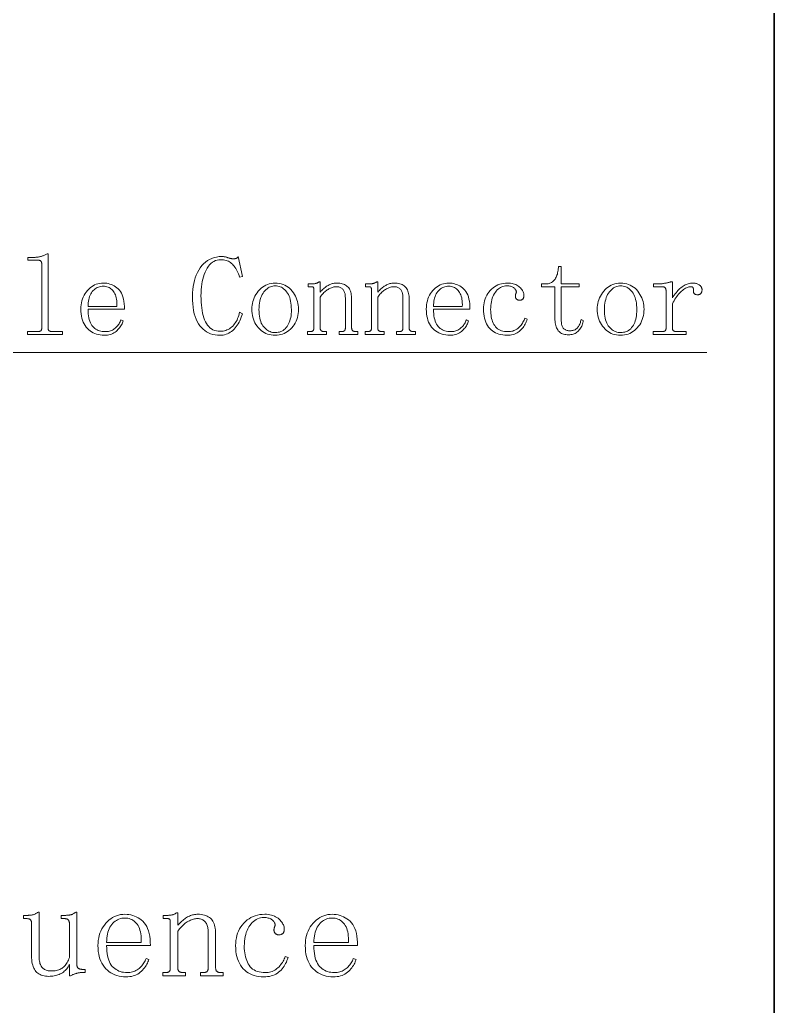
# Model space of a CAD drawing. Extents: x 1 to 297, y 1 to 210.
# Drawn here: x 272.72 to 296.69, y 88.24 to 119.58 of the extents above; entities that cross this region are included whole.
import ezdxf

# ---------------------------------------------------------------- set-up
doc = ezdxf.new("R2010")
doc.units = 0

msp = doc.modelspace()

# ---------------------------------------------------------------- linework, layer by layer
at = {"color": 7, "lineweight": 35}
msp.add_line((296.685, 1.354), (296.685, 209.532), dxfattribs=at)
at = {"color": 7, "lineweight": 13}
msp.add_lwpolyline([(246.667, 118.993), (252.82, 109.014), (294.549, 109.014)], dxfattribs=at)
for points in [[(273.135, 112.029), (273.16, 112.029), (273.185, 112.03), (273.21, 112.031), (273.235, 112.033), (273.26, 112.036), (273.284, 112.039), (273.308, 112.043), (273.331, 112.047), (273.354, 112.052), (273.377, 112.057), (273.4, 112.063), (273.423, 112.07), (273.445, 112.077), (273.467, 112.085), (273.488, 112.093), (273.509, 112.102), (273.53, 112.111), (273.551, 112.121), (273.572, 112.132), (273.592, 112.143), (273.62, 112.143), (273.62, 109.786), (273.621, 109.775), (273.622, 109.764), (273.624, 109.754), (273.626, 109.745), (273.629, 109.736), (273.633, 109.728), (273.638, 109.72), (273.643, 109.713), (273.649, 109.706), (273.656, 109.7), (273.663, 109.695), (273.671, 109.69), (273.679, 109.686), (273.688, 109.682), (273.697, 109.679), (273.707, 109.676), (273.717, 109.674), (273.727, 109.673), (273.738, 109.672), (273.749, 109.672), (274.077, 109.672), (274.077, 109.586), (272.963, 109.586), (272.963, 109.672), (273.292, 109.672), (273.306, 109.672), (273.319, 109.673), (273.331, 109.674), (273.342, 109.676), (273.352, 109.679), (273.362, 109.682), (273.371, 109.686), (273.379, 109.69), (273.386, 109.695), (273.392, 109.7), (273.397, 109.706), (273.402, 109.713), (273.406, 109.72), (273.41, 109.728), (273.413, 109.736), (273.416, 109.745), (273.418, 109.754), (273.419, 109.764), (273.42, 109.775), (273.42, 109.786), (273.42, 111.829), (273.42, 111.84), (273.419, 111.85), (273.418, 111.86), (273.416, 111.87), (273.413, 111.879), (273.41, 111.887), (273.406, 111.895), (273.402, 111.902), (273.397, 111.908), (273.392, 111.914), (273.386, 111.92), (273.379, 111.925), (273.371, 111.929), (273.362, 111.933), (273.352, 111.936), (273.342, 111.938), (273.331, 111.94), (273.319, 111.942), (273.306, 111.943), (273.292, 111.943), (272.977, 111.943), (272.977, 112.029)], [(279.077, 109.557), (278.999, 109.56), (278.924, 109.569), (278.852, 109.584), (278.784, 109.605), (278.719, 109.632), (278.657, 109.665), (278.598, 109.704), (278.543, 109.749), (278.491, 109.8), (278.442, 109.857), (278.397, 109.921), (278.357, 109.991), (278.322, 110.068), (278.291, 110.152), (278.265, 110.243), (278.244, 110.341), (278.227, 110.445), (278.215, 110.557), (278.208, 110.675), (278.206, 110.8), (278.209, 110.907), (278.216, 111.01), (278.229, 111.109), (278.246, 111.205), (278.269, 111.297), (278.296, 111.385), (278.329, 111.469), (278.366, 111.55), (278.409, 111.627), (278.456, 111.7), (278.508, 111.768), (278.563, 111.829), (278.622, 111.882), (278.685, 111.929), (278.751, 111.968), (278.82, 112), (278.894, 112.025), (278.97, 112.043), (279.051, 112.054), (279.135, 112.057), (279.155, 112.057), (279.175, 112.056), (279.195, 112.054), (279.215, 112.052), (279.235, 112.048), (279.255, 112.044), (279.275, 112.04), (279.295, 112.034), (279.315, 112.028), (279.335, 112.022), (279.354, 112.015), (279.373, 112.009), (279.392, 112.003), (279.41, 111.999), (279.427, 111.995), (279.444, 111.992), (279.461, 111.989), (279.476, 111.987), (279.491, 111.986), (279.506, 111.986), (279.517, 111.986), (279.528, 111.986), (279.538, 111.987), (279.548, 111.988), (279.558, 111.989), (279.567, 111.991), (279.576, 111.993), (279.584, 111.995), (279.592, 111.997), (279.599, 112), (279.606, 112.003), (279.613, 112.007), (279.62, 112.011), (279.626, 112.016), (279.633, 112.022), (279.639, 112.028), (279.645, 112.034), (279.651, 112.041), (279.657, 112.049), (279.663, 112.057), (279.792, 111.429), (279.706, 111.4), (279.688, 111.453), (279.669, 111.504), (279.649, 111.551), (279.628, 111.597), (279.606, 111.639), (279.583, 111.68), (279.558, 111.717), (279.532, 111.752), (279.505, 111.785), (279.477, 111.814), (279.448, 111.842), (279.417, 111.866), (279.384, 111.887), (279.349, 111.906), (279.313, 111.922), (279.275, 111.934), (279.235, 111.944), (279.194, 111.952), (279.151, 111.956), (279.106, 111.957), (279.047, 111.954), (278.991, 111.944), (278.938, 111.928), (278.888, 111.905), (278.84, 111.875), (278.795, 111.839), (278.753, 111.796), (278.713, 111.747), (278.676, 111.691), (278.642, 111.629), (278.611, 111.561), (278.583, 111.491), (278.558, 111.417), (278.537, 111.341), (278.519, 111.261), (278.504, 111.178), (278.492, 111.092), (278.484, 111.002), (278.479, 110.91), (278.477, 110.814), (278.479, 110.711), (278.483, 110.612), (278.49, 110.518), (278.5, 110.428), (278.513, 110.343), (278.529, 110.262), (278.547, 110.186), (278.569, 110.115), (278.593, 110.048), (278.62, 109.986), (278.651, 109.929), (278.685, 109.878), (278.723, 109.833), (278.764, 109.794), (278.81, 109.761), (278.859, 109.734), (278.911, 109.713), (278.968, 109.698), (279.028, 109.689), (279.092, 109.686), (279.137, 109.687), (279.181, 109.692), (279.223, 109.701), (279.264, 109.712), (279.304, 109.727), (279.343, 109.745), (279.38, 109.766), (279.416, 109.791), (279.451, 109.819), (279.485, 109.85), (279.516, 109.884), (279.546, 109.92), (279.574, 109.958), (279.599, 109.999), (279.622, 110.041), (279.643, 110.086), (279.662, 110.133), (279.679, 110.182), (279.694, 110.233), (279.706, 110.286), (279.792, 110.243), (279.776, 110.184), (279.758, 110.127), (279.738, 110.073), (279.715, 110.02), (279.69, 109.97), (279.662, 109.922), (279.632, 109.875), (279.6, 109.832), (279.565, 109.79), (279.527, 109.75), (279.488, 109.713), (279.448, 109.681), (279.406, 109.652), (279.363, 109.627), (279.319, 109.605), (279.273, 109.588), (279.226, 109.575), (279.178, 109.565), (279.128, 109.559)], [(289.92, 110.043), (289.921, 110.004), (289.923, 109.968), (289.927, 109.935), (289.932, 109.904), (289.938, 109.875), (289.946, 109.849), (289.955, 109.826), (289.966, 109.805), (289.978, 109.787), (289.992, 109.772), (290.007, 109.758), (290.023, 109.746), (290.041, 109.735), (290.06, 109.726), (290.081, 109.718), (290.103, 109.712), (290.127, 109.707), (290.152, 109.703), (290.178, 109.701), (290.206, 109.7), (290.234, 109.701), (290.261, 109.704), (290.287, 109.708), (290.311, 109.715), (290.335, 109.723), (290.357, 109.734), (290.378, 109.746), (290.398, 109.76), (290.417, 109.775), (290.435, 109.793), (290.451, 109.812), (290.467, 109.833), (290.481, 109.856), (290.494, 109.88), (290.506, 109.905), (290.517, 109.933), (290.527, 109.961), (290.535, 109.992), (290.543, 110.024), (290.549, 110.057), (290.62, 110.029), (290.614, 109.989), (290.605, 109.952), (290.595, 109.915), (290.583, 109.88), (290.569, 109.847), (290.553, 109.814), (290.535, 109.784), (290.515, 109.754), (290.494, 109.727), (290.47, 109.7), (290.445, 109.676), (290.419, 109.654), (290.39, 109.635), (290.361, 109.618), (290.329, 109.604), (290.296, 109.592), (290.262, 109.583), (290.226, 109.577), (290.188, 109.573), (290.149, 109.572), (290.107, 109.573), (290.067, 109.577), (290.03, 109.583), (289.995, 109.592), (289.961, 109.604), (289.93, 109.618), (289.901, 109.635), (289.875, 109.654), (289.85, 109.676), (289.827, 109.7), (289.807, 109.727), (289.789, 109.757), (289.773, 109.79), (289.759, 109.826), (289.747, 109.864), (289.737, 109.906), (289.73, 109.95), (289.725, 109.997), (289.721, 110.047), (289.72, 110.1), (289.72, 111.1), (289.292, 111.1), (289.292, 111.186), (289.406, 111.186), (289.44, 111.187), (289.472, 111.19), (289.503, 111.195), (289.533, 111.203), (289.561, 111.213), (289.589, 111.224), (289.615, 111.238), (289.639, 111.254), (289.663, 111.273), (289.685, 111.293), (289.705, 111.316), (289.724, 111.341), (289.742, 111.368), (289.758, 111.398), (289.772, 111.43), (289.785, 111.465), (289.796, 111.502), (289.806, 111.542), (289.814, 111.584), (289.82, 111.629), (289.835, 111.743), (289.92, 111.743), (289.92, 111.186), (290.492, 111.186), (290.492, 111.1), (289.92, 111.1)], [(274.892, 110.386), (274.893, 110.311), (274.898, 110.24), (274.905, 110.174), (274.916, 110.113), (274.929, 110.055), (274.946, 110.003), (274.965, 109.954), (274.988, 109.91), (275.013, 109.871), (275.042, 109.836), (275.073, 109.805), (275.105, 109.777), (275.14, 109.752), (275.177, 109.731), (275.215, 109.713), (275.255, 109.698), (275.297, 109.686), (275.341, 109.678), (275.387, 109.673), (275.435, 109.672), (275.471, 109.673), (275.507, 109.676), (275.541, 109.681), (275.574, 109.689), (275.606, 109.698), (275.637, 109.71), (275.667, 109.724), (275.695, 109.74), (275.723, 109.758), (275.749, 109.779), (275.774, 109.801), (275.797, 109.824), (275.82, 109.847), (275.84, 109.872), (275.86, 109.898), (275.877, 109.925), (275.894, 109.953), (275.909, 109.982), (275.922, 110.012), (275.935, 110.043), (276.006, 110.014), (275.996, 109.983), (275.985, 109.952), (275.971, 109.921), (275.955, 109.89), (275.936, 109.859), (275.916, 109.828), (275.894, 109.798), (275.869, 109.768), (275.842, 109.737), (275.813, 109.707), (275.782, 109.679), (275.749, 109.653), (275.714, 109.631), (275.676, 109.611), (275.636, 109.595), (275.595, 109.581), (275.551, 109.571), (275.505, 109.563), (275.456, 109.559), (275.406, 109.557), (275.342, 109.559), (275.279, 109.566), (275.22, 109.577), (275.163, 109.592), (275.108, 109.611), (275.055, 109.634), (275.006, 109.662), (274.958, 109.694), (274.913, 109.731), (274.87, 109.772), (274.831, 109.816), (274.796, 109.865), (274.765, 109.917), (274.738, 109.973), (274.715, 110.032), (274.696, 110.096), (274.682, 110.163), (274.671, 110.233), (274.665, 110.308), (274.663, 110.386), (274.665, 110.456), (274.671, 110.524), (274.682, 110.589), (274.696, 110.652), (274.715, 110.713), (274.738, 110.771), (274.765, 110.826), (274.796, 110.88), (274.831, 110.93), (274.87, 110.979), (274.913, 111.023), (274.957, 111.064), (275.003, 111.099), (275.051, 111.13), (275.101, 111.155), (275.152, 111.177), (275.206, 111.193), (275.261, 111.205), (275.318, 111.212), (275.377, 111.214), (275.431, 111.213), (275.483, 111.207), (275.534, 111.198), (275.583, 111.185), (275.631, 111.168), (275.677, 111.148), (275.722, 111.123), (275.766, 111.096), (275.808, 111.064), (275.849, 111.029), (275.887, 110.989), (275.921, 110.944), (275.951, 110.893), (275.977, 110.837), (275.999, 110.775), (276.017, 110.708), (276.031, 110.636), (276.041, 110.558), (276.047, 110.475), (276.049, 110.386)], [(275.806, 110.472), (275.808, 110.533), (275.806, 110.591), (275.802, 110.647), (275.796, 110.699), (275.786, 110.748), (275.774, 110.795), (275.76, 110.838), (275.742, 110.878), (275.722, 110.916), (275.699, 110.95), (275.674, 110.981), (275.647, 111.009), (275.619, 111.034), (275.589, 111.055), (275.558, 111.073), (275.525, 111.088), (275.49, 111.1), (275.454, 111.108), (275.417, 111.113), (275.377, 111.114), (275.335, 111.113), (275.295, 111.108), (275.256, 111.099), (275.219, 111.087), (275.183, 111.072), (275.149, 111.053), (275.116, 111.03), (275.085, 111.005), (275.055, 110.976), (275.027, 110.943), (275.002, 110.907), (274.979, 110.869), (274.958, 110.829), (274.941, 110.785), (274.926, 110.739), (274.913, 110.691), (274.904, 110.64), (274.897, 110.586), (274.893, 110.53), (274.892, 110.472)], [(281.577, 110.386), (281.575, 110.316), (281.569, 110.248), (281.558, 110.182), (281.543, 110.12), (281.524, 110.059), (281.5, 110.001), (281.472, 109.945), (281.44, 109.892), (281.404, 109.841), (281.363, 109.793), (281.319, 109.748), (281.273, 109.708), (281.226, 109.673), (281.176, 109.642), (281.124, 109.616), (281.07, 109.595), (281.014, 109.578), (280.956, 109.567), (280.896, 109.56), (280.835, 109.557), (280.77, 109.56), (280.708, 109.567), (280.648, 109.579), (280.591, 109.596), (280.536, 109.618), (280.484, 109.645), (280.434, 109.676), (280.387, 109.713), (280.342, 109.754), (280.299, 109.8), (280.26, 109.85), (280.224, 109.901), (280.193, 109.955), (280.166, 110.01), (280.144, 110.068), (280.125, 110.128), (280.11, 110.189), (280.1, 110.253), (280.094, 110.318), (280.092, 110.386), (280.094, 110.448), (280.1, 110.509), (280.11, 110.569), (280.125, 110.628), (280.144, 110.686), (280.166, 110.742), (280.193, 110.798), (280.224, 110.852), (280.26, 110.905), (280.299, 110.957), (280.342, 111.006), (280.387, 111.05), (280.434, 111.088), (280.484, 111.122), (280.536, 111.15), (280.591, 111.173), (280.648, 111.191), (280.708, 111.204), (280.77, 111.212), (280.835, 111.214), (280.902, 111.212), (280.966, 111.204), (281.027, 111.191), (281.086, 111.173), (281.142, 111.15), (281.195, 111.122), (281.245, 111.088), (281.292, 111.05), (281.336, 111.006), (281.377, 110.957), (281.415, 110.905), (281.449, 110.852), (281.479, 110.798), (281.505, 110.742), (281.527, 110.686), (281.545, 110.628), (281.559, 110.569), (281.569, 110.509), (281.575, 110.448)], [(280.32, 110.372), (280.322, 110.299), (280.326, 110.231), (280.334, 110.166), (280.344, 110.105), (280.358, 110.048), (280.374, 109.995), (280.394, 109.946), (280.416, 109.901), (280.442, 109.859), (280.47, 109.822), (280.501, 109.788), (280.533, 109.757), (280.566, 109.73), (280.601, 109.707), (280.636, 109.688), (280.673, 109.672), (280.712, 109.659), (280.751, 109.65), (280.792, 109.645), (280.835, 109.643), (280.882, 109.645), (280.927, 109.651), (280.971, 109.66), (281.012, 109.674), (281.051, 109.691), (281.087, 109.712), (281.122, 109.737), (281.155, 109.766), (281.185, 109.799), (281.213, 109.836), (281.239, 109.876), (281.262, 109.919), (281.282, 109.965), (281.3, 110.014), (281.315, 110.066), (281.327, 110.121), (281.337, 110.179), (281.343, 110.24), (281.348, 110.304), (281.349, 110.372), (281.347, 110.444), (281.343, 110.513), (281.335, 110.578), (281.325, 110.64), (281.311, 110.698), (281.295, 110.753), (281.275, 110.804), (281.253, 110.852), (281.227, 110.895), (281.199, 110.936), (281.168, 110.972), (281.136, 111.005), (281.103, 111.034), (281.069, 111.059), (281.033, 111.08), (280.996, 111.098), (280.957, 111.111), (280.918, 111.121), (280.877, 111.127), (280.835, 111.129), (280.795, 111.127), (280.756, 111.121), (280.718, 111.111), (280.681, 111.098), (280.645, 111.08), (280.61, 111.059), (280.576, 111.034), (280.542, 111.005), (280.509, 110.972), (280.477, 110.936), (280.448, 110.895), (280.421, 110.852), (280.397, 110.804), (280.377, 110.753), (280.36, 110.698), (280.345, 110.64), (280.334, 110.578), (280.327, 110.513), (280.322, 110.444)], [(281.863, 109.586), (281.863, 109.672), (281.935, 109.672), (281.948, 109.672), (281.961, 109.673), (281.974, 109.674), (281.985, 109.676), (281.995, 109.679), (282.005, 109.682), (282.014, 109.686), (282.021, 109.69), (282.028, 109.695), (282.035, 109.7), (282.04, 109.706), (282.045, 109.713), (282.049, 109.72), (282.053, 109.728), (282.056, 109.736), (282.059, 109.745), (282.061, 109.754), (282.062, 109.764), (282.063, 109.775), (282.063, 109.786), (282.063, 111.014), (282.063, 111.023), (282.063, 111.031), (282.062, 111.038), (282.061, 111.045), (282.06, 111.052), (282.058, 111.058), (282.056, 111.064), (282.054, 111.069), (282.052, 111.074), (282.049, 111.079), (282.046, 111.083), (282.042, 111.086), (282.038, 111.09), (282.033, 111.092), (282.027, 111.095), (282.021, 111.097), (282.015, 111.098), (282.008, 111.099), (282, 111.1), (281.992, 111.1), (281.877, 111.1), (281.877, 111.186), (281.977, 111.186), (281.992, 111.186), (282.006, 111.186), (282.02, 111.187), (282.033, 111.188), (282.047, 111.189), (282.061, 111.191), (282.074, 111.193), (282.087, 111.195), (282.1, 111.197), (282.113, 111.2), (282.126, 111.203), (282.139, 111.207), (282.151, 111.211), (282.163, 111.216), (282.176, 111.222), (282.188, 111.228), (282.2, 111.234), (282.211, 111.241), (282.223, 111.249), (282.235, 111.257), (282.263, 111.257), (282.263, 110.929), (282.289, 110.957), (282.315, 110.983), (282.34, 111.008), (282.366, 111.032), (282.392, 111.054), (282.417, 111.074), (282.443, 111.094), (282.469, 111.112), (282.495, 111.128), (282.52, 111.143), (282.546, 111.157), (282.572, 111.169), (282.599, 111.179), (282.625, 111.189), (282.652, 111.197), (282.68, 111.203), (282.707, 111.208), (282.735, 111.212), (282.763, 111.214), (282.792, 111.214), (282.839, 111.213), (282.884, 111.209), (282.926, 111.203), (282.965, 111.194), (283.002, 111.182), (283.037, 111.168), (283.069, 111.151), (283.098, 111.132), (283.125, 111.11), (283.149, 111.086), (283.171, 111.059), (283.19, 111.029), (283.207, 110.997), (283.222, 110.962), (283.235, 110.925), (283.245, 110.885), (283.253, 110.843), (283.259, 110.798), (283.262, 110.75), (283.263, 110.7), (283.263, 109.786), (283.264, 109.775), (283.265, 109.764), (283.266, 109.754), (283.269, 109.745), (283.272, 109.736), (283.276, 109.728), (283.281, 109.72), (283.286, 109.713), (283.292, 109.706), (283.299, 109.7), (283.306, 109.695), (283.314, 109.69), (283.322, 109.686), (283.331, 109.682), (283.34, 109.679), (283.349, 109.676), (283.359, 109.674), (283.37, 109.673), (283.381, 109.672), (283.392, 109.672), (283.463, 109.672), (283.463, 109.586), (282.863, 109.586), (282.863, 109.672), (282.935, 109.672), (282.948, 109.672), (282.961, 109.673), (282.974, 109.674), (282.985, 109.676), (282.995, 109.679), (283.005, 109.682), (283.014, 109.686), (283.021, 109.69), (283.028, 109.695), (283.035, 109.7), (283.04, 109.706), (283.045, 109.713), (283.049, 109.72), (283.053, 109.728), (283.056, 109.736), (283.059, 109.745), (283.061, 109.754), (283.062, 109.764), (283.063, 109.775), (283.063, 109.786), (283.063, 110.743), (283.062, 110.776), (283.06, 110.808), (283.057, 110.839), (283.052, 110.868), (283.045, 110.895), (283.037, 110.92), (283.028, 110.944), (283.017, 110.967), (283.005, 110.988), (282.992, 111.007), (282.977, 111.025), (282.96, 111.041), (282.942, 111.055), (282.923, 111.067), (282.902, 111.077), (282.88, 111.085), (282.857, 111.092), (282.832, 111.096), (282.805, 111.099), (282.777, 111.1), (282.752, 111.099), (282.726, 111.097), (282.7, 111.092), (282.673, 111.086), (282.647, 111.079), (282.621, 111.069), (282.594, 111.058), (282.567, 111.045), (282.54, 111.031), (282.513, 111.014), (282.486, 110.997), (282.46, 110.977), (282.434, 110.957), (282.408, 110.934), (282.383, 110.911), (282.358, 110.886), (282.334, 110.859), (282.31, 110.832), (282.286, 110.802), (282.263, 110.772), (282.263, 109.786), (282.264, 109.775), (282.265, 109.764), (282.266, 109.754), (282.269, 109.745), (282.272, 109.736), (282.276, 109.728), (282.281, 109.72), (282.286, 109.713), (282.292, 109.706), (282.299, 109.7), (282.306, 109.695), (282.314, 109.69), (282.322, 109.686), (282.331, 109.682), (282.34, 109.679), (282.349, 109.676), (282.359, 109.674), (282.37, 109.673), (282.381, 109.672), (282.392, 109.672), (282.463, 109.672), (282.463, 109.586)], [(283.692, 109.586), (283.692, 109.672), (283.763, 109.672), (283.777, 109.672), (283.79, 109.673), (283.802, 109.674), (283.813, 109.676), (283.824, 109.679), (283.833, 109.682), (283.842, 109.686), (283.85, 109.69), (283.857, 109.695), (283.863, 109.7), (283.869, 109.706), (283.873, 109.713), (283.878, 109.72), (283.881, 109.728), (283.885, 109.736), (283.887, 109.745), (283.889, 109.754), (283.891, 109.764), (283.891, 109.775), (283.892, 109.786), (283.892, 111.014), (283.892, 111.023), (283.891, 111.031), (283.89, 111.038), (283.889, 111.045), (283.888, 111.052), (283.887, 111.058), (283.885, 111.064), (283.883, 111.069), (283.88, 111.074), (283.877, 111.079), (283.874, 111.083), (283.871, 111.086), (283.866, 111.09), (283.861, 111.092), (283.856, 111.095), (283.85, 111.097), (283.843, 111.098), (283.836, 111.099), (283.829, 111.1), (283.82, 111.1), (283.706, 111.1), (283.706, 111.186), (283.806, 111.186), (283.82, 111.186), (283.834, 111.186), (283.848, 111.187), (283.862, 111.188), (283.876, 111.189), (283.889, 111.191), (283.903, 111.193), (283.916, 111.195), (283.929, 111.197), (283.942, 111.2), (283.955, 111.203), (283.967, 111.207), (283.98, 111.211), (283.992, 111.216), (284.004, 111.222), (284.016, 111.228), (284.028, 111.234), (284.04, 111.241), (284.052, 111.249), (284.063, 111.257), (284.092, 111.257), (284.092, 110.929), (284.117, 110.957), (284.143, 110.983), (284.169, 111.008), (284.195, 111.032), (284.22, 111.054), (284.246, 111.074), (284.272, 111.094), (284.297, 111.112), (284.323, 111.128), (284.349, 111.143), (284.375, 111.157), (284.401, 111.169), (284.427, 111.179), (284.454, 111.189), (284.481, 111.197), (284.508, 111.203), (284.536, 111.208), (284.564, 111.212), (284.592, 111.214), (284.62, 111.214), (284.668, 111.213), (284.712, 111.209), (284.754, 111.203), (284.794, 111.194), (284.831, 111.182), (284.865, 111.168), (284.897, 111.151), (284.927, 111.132), (284.953, 111.11), (284.977, 111.086), (284.999, 111.059), (285.019, 111.029), (285.036, 110.997), (285.051, 110.962), (285.063, 110.925), (285.073, 110.885), (285.081, 110.843), (285.087, 110.798), (285.091, 110.75), (285.092, 110.7), (285.092, 109.786), (285.092, 109.775), (285.093, 109.764), (285.095, 109.754), (285.097, 109.745), (285.101, 109.736), (285.105, 109.728), (285.109, 109.72), (285.115, 109.713), (285.121, 109.706), (285.127, 109.7), (285.135, 109.695), (285.143, 109.69), (285.151, 109.686), (285.159, 109.682), (285.169, 109.679), (285.178, 109.676), (285.188, 109.674), (285.198, 109.673), (285.209, 109.672), (285.22, 109.672), (285.292, 109.672), (285.292, 109.586), (284.692, 109.586), (284.692, 109.672), (284.763, 109.672), (284.777, 109.672), (284.79, 109.673), (284.802, 109.674), (284.813, 109.676), (284.824, 109.679), (284.833, 109.682), (284.842, 109.686), (284.85, 109.69), (284.857, 109.695), (284.863, 109.7), (284.869, 109.706), (284.873, 109.713), (284.878, 109.72), (284.881, 109.728), (284.885, 109.736), (284.887, 109.745), (284.889, 109.754), (284.891, 109.764), (284.891, 109.775), (284.892, 109.786), (284.892, 110.743), (284.891, 110.776), (284.889, 110.808), (284.885, 110.839), (284.88, 110.868), (284.874, 110.895), (284.866, 110.92), (284.857, 110.944), (284.846, 110.967), (284.834, 110.988), (284.82, 111.007), (284.805, 111.025), (284.789, 111.041), (284.771, 111.055), (284.752, 111.067), (284.731, 111.077), (284.709, 111.085), (284.685, 111.092), (284.66, 111.096), (284.634, 111.099), (284.606, 111.1), (284.58, 111.099), (284.554, 111.097), (284.528, 111.092), (284.502, 111.086), (284.476, 111.079), (284.449, 111.069), (284.423, 111.058), (284.396, 111.045), (284.369, 111.031), (284.342, 111.014), (284.315, 110.997), (284.288, 110.977), (284.262, 110.957), (284.237, 110.934), (284.211, 110.911), (284.187, 110.886), (284.162, 110.859), (284.138, 110.832), (284.115, 110.802), (284.092, 110.772), (284.092, 109.786), (284.092, 109.775), (284.093, 109.764), (284.095, 109.754), (284.097, 109.745), (284.101, 109.736), (284.105, 109.728), (284.109, 109.72), (284.115, 109.713), (284.121, 109.706), (284.127, 109.7), (284.135, 109.695), (284.143, 109.69), (284.151, 109.686), (284.159, 109.682), (284.169, 109.679), (284.178, 109.676), (284.188, 109.674), (284.198, 109.673), (284.209, 109.672), (284.22, 109.672), (284.292, 109.672), (284.292, 109.586)], [(285.863, 110.386), (285.865, 110.311), (285.869, 110.24), (285.877, 110.174), (285.887, 110.113), (285.901, 110.055), (285.917, 110.003), (285.937, 109.954), (285.959, 109.91), (285.985, 109.871), (286.013, 109.836), (286.044, 109.805), (286.077, 109.777), (286.112, 109.752), (286.148, 109.731), (286.186, 109.713), (286.227, 109.698), (286.269, 109.686), (286.313, 109.678), (286.358, 109.673), (286.406, 109.672), (286.443, 109.673), (286.478, 109.676), (286.512, 109.681), (286.545, 109.689), (286.577, 109.698), (286.608, 109.71), (286.638, 109.724), (286.667, 109.74), (286.694, 109.758), (286.72, 109.779), (286.745, 109.801), (286.769, 109.824), (286.791, 109.847), (286.812, 109.872), (286.831, 109.898), (286.849, 109.925), (286.865, 109.953), (286.88, 109.982), (286.894, 110.012), (286.906, 110.043), (286.977, 110.014), (286.968, 109.983), (286.956, 109.952), (286.942, 109.921), (286.926, 109.89), (286.908, 109.859), (286.887, 109.828), (286.865, 109.798), (286.84, 109.768), (286.814, 109.737), (286.785, 109.707), (286.754, 109.679), (286.72, 109.653), (286.685, 109.631), (286.647, 109.611), (286.608, 109.595), (286.566, 109.581), (286.522, 109.571), (286.476, 109.563), (286.428, 109.559), (286.377, 109.557), (286.313, 109.559), (286.251, 109.566), (286.191, 109.577), (286.134, 109.592), (286.079, 109.611), (286.027, 109.634), (285.977, 109.662), (285.929, 109.694), (285.884, 109.731), (285.842, 109.772), (285.802, 109.816), (285.767, 109.865), (285.736, 109.917), (285.709, 109.973), (285.686, 110.032), (285.668, 110.096), (285.653, 110.163), (285.643, 110.233), (285.637, 110.308), (285.635, 110.386), (285.637, 110.456), (285.643, 110.524), (285.653, 110.589), (285.668, 110.652), (285.686, 110.713), (285.709, 110.771), (285.736, 110.826), (285.767, 110.88), (285.802, 110.93), (285.842, 110.979), (285.884, 111.023), (285.928, 111.064), (285.974, 111.099), (286.022, 111.13), (286.072, 111.155), (286.124, 111.177), (286.177, 111.193), (286.233, 111.205), (286.29, 111.212), (286.349, 111.214), (286.402, 111.213), (286.455, 111.207), (286.505, 111.198), (286.555, 111.185), (286.602, 111.168), (286.649, 111.148), (286.694, 111.123), (286.737, 111.096), (286.78, 111.064), (286.82, 111.029), (286.858, 110.989), (286.892, 110.944), (286.922, 110.893), (286.948, 110.837), (286.97, 110.775), (286.988, 110.708), (287.002, 110.636), (287.012, 110.558), (287.018, 110.475), (287.02, 110.386)], [(286.777, 110.472), (286.779, 110.533), (286.778, 110.591), (286.774, 110.647), (286.767, 110.699), (286.758, 110.748), (286.746, 110.795), (286.731, 110.838), (286.713, 110.878), (286.693, 110.916), (286.67, 110.95), (286.645, 110.981), (286.619, 111.009), (286.59, 111.034), (286.561, 111.055), (286.529, 111.073), (286.496, 111.088), (286.462, 111.1), (286.426, 111.108), (286.388, 111.113), (286.349, 111.114), (286.307, 111.113), (286.266, 111.108), (286.227, 111.099), (286.19, 111.087), (286.154, 111.072), (286.12, 111.053), (286.087, 111.03), (286.056, 111.005), (286.027, 110.976), (285.999, 110.943), (285.973, 110.907), (285.95, 110.869), (285.93, 110.829), (285.912, 110.785), (285.897, 110.739), (285.885, 110.691), (285.875, 110.64), (285.869, 110.586), (285.865, 110.53), (285.863, 110.472)], [(288.463, 110.8), (288.463, 110.808), (288.463, 110.816), (288.464, 110.823), (288.464, 110.83), (288.465, 110.836), (288.466, 110.841), (288.467, 110.846), (288.468, 110.85), (288.469, 110.854), (288.47, 110.857), (288.472, 110.86), (288.473, 110.864), (288.475, 110.868), (288.477, 110.873), (288.479, 110.879), (288.481, 110.885), (288.484, 110.891), (288.486, 110.898), (288.489, 110.906), (288.492, 110.914), (288.494, 110.926), (288.494, 110.938), (288.493, 110.951), (288.489, 110.964), (288.485, 110.977), (288.478, 110.991), (288.47, 111.005), (288.46, 111.02), (288.448, 111.035), (288.435, 111.05), (288.419, 111.065), (288.402, 111.078), (288.383, 111.09), (288.361, 111.1), (288.338, 111.109), (288.313, 111.116), (288.286, 111.122), (288.256, 111.126), (288.225, 111.128), (288.192, 111.129), (288.15, 111.127), (288.109, 111.12), (288.069, 111.11), (288.031, 111.096), (287.994, 111.077), (287.958, 111.054), (287.923, 111.027), (287.89, 110.996), (287.858, 110.961), (287.827, 110.922), (287.799, 110.879), (287.773, 110.833), (287.751, 110.785), (287.731, 110.734), (287.715, 110.68), (287.701, 110.624), (287.691, 110.565), (287.683, 110.503), (287.679, 110.439), (287.677, 110.372), (287.679, 110.31), (287.683, 110.251), (287.689, 110.194), (287.698, 110.14), (287.71, 110.088), (287.724, 110.038), (287.74, 109.991), (287.76, 109.946), (287.782, 109.904), (287.806, 109.864), (287.833, 109.828), (287.864, 109.795), (287.899, 109.766), (287.936, 109.741), (287.977, 109.72), (288.022, 109.702), (288.07, 109.689), (288.121, 109.679), (288.176, 109.673), (288.235, 109.672), (288.274, 109.673), (288.312, 109.677), (288.349, 109.683), (288.384, 109.692), (288.419, 109.704), (288.451, 109.718), (288.483, 109.735), (288.513, 109.754), (288.543, 109.776), (288.57, 109.8), (288.597, 109.826), (288.621, 109.853), (288.645, 109.881), (288.666, 109.91), (288.686, 109.939), (288.705, 109.97), (288.722, 110.001), (288.737, 110.033), (288.751, 110.066), (288.763, 110.1), (288.835, 110.072), (288.822, 110.029), (288.808, 109.988), (288.791, 109.949), (288.773, 109.91), (288.752, 109.873), (288.73, 109.838), (288.706, 109.803), (288.679, 109.77), (288.651, 109.738), (288.62, 109.707), (288.588, 109.679), (288.553, 109.653), (288.516, 109.631), (288.476, 109.611), (288.435, 109.595), (288.391, 109.581), (288.344, 109.571), (288.296, 109.563), (288.245, 109.559), (288.192, 109.557), (288.125, 109.559), (288.06, 109.566), (287.999, 109.577), (287.94, 109.592), (287.885, 109.611), (287.832, 109.634), (287.782, 109.662), (287.735, 109.694), (287.69, 109.731), (287.649, 109.772), (287.611, 109.816), (287.577, 109.865), (287.547, 109.917), (287.521, 109.973), (287.499, 110.032), (287.481, 110.096), (287.467, 110.163), (287.457, 110.233), (287.451, 110.308), (287.449, 110.386), (287.451, 110.456), (287.457, 110.524), (287.468, 110.589), (287.483, 110.652), (287.502, 110.713), (287.526, 110.771), (287.554, 110.826), (287.586, 110.88), (287.622, 110.93), (287.663, 110.979), (287.707, 111.023), (287.754, 111.064), (287.803, 111.099), (287.855, 111.13), (287.91, 111.155), (287.967, 111.177), (288.026, 111.193), (288.088, 111.205), (288.153, 111.212), (288.22, 111.214), (288.268, 111.213), (288.313, 111.209), (288.356, 111.203), (288.397, 111.194), (288.436, 111.182), (288.473, 111.168), (288.508, 111.151), (288.54, 111.132), (288.571, 111.11), (288.599, 111.086), (288.625, 111.06), (288.648, 111.034), (288.668, 111.009), (288.686, 110.983), (288.701, 110.957), (288.713, 110.932), (288.722, 110.906), (288.729, 110.88), (288.733, 110.854), (288.735, 110.829), (288.734, 110.812), (288.733, 110.796), (288.731, 110.782), (288.729, 110.768), (288.726, 110.755), (288.722, 110.744), (288.717, 110.733), (288.712, 110.724), (288.706, 110.715), (288.699, 110.707), (288.691, 110.7), (288.683, 110.694), (288.674, 110.689), (288.665, 110.684), (288.654, 110.68), (288.643, 110.677), (288.631, 110.675), (288.619, 110.673), (288.606, 110.672), (288.592, 110.672), (288.581, 110.672), (288.57, 110.673), (288.559, 110.675), (288.549, 110.677), (288.54, 110.68), (288.531, 110.684), (288.522, 110.689), (288.514, 110.694), (288.506, 110.7), (288.499, 110.707), (288.492, 110.715), (288.486, 110.722), (288.481, 110.731), (288.476, 110.739), (288.472, 110.748), (288.469, 110.758), (288.466, 110.768), (288.465, 110.778), (288.464, 110.789)], [(292.549, 110.386), (292.547, 110.316), (292.54, 110.248), (292.53, 110.182), (292.515, 110.12), (292.495, 110.059), (292.472, 110.001), (292.444, 109.945), (292.412, 109.892), (292.375, 109.841), (292.335, 109.793), (292.291, 109.748), (292.245, 109.708), (292.197, 109.673), (292.147, 109.642), (292.095, 109.616), (292.041, 109.595), (291.986, 109.578), (291.928, 109.567), (291.868, 109.56), (291.806, 109.557), (291.742, 109.56), (291.679, 109.567), (291.62, 109.579), (291.563, 109.596), (291.508, 109.618), (291.455, 109.645), (291.406, 109.676), (291.358, 109.713), (291.313, 109.754), (291.27, 109.8), (291.231, 109.85), (291.196, 109.901), (291.165, 109.955), (291.138, 110.01), (291.115, 110.068), (291.096, 110.128), (291.082, 110.189), (291.071, 110.253), (291.065, 110.318), (291.063, 110.386), (291.065, 110.448), (291.071, 110.509), (291.082, 110.569), (291.096, 110.628), (291.115, 110.686), (291.138, 110.742), (291.165, 110.798), (291.196, 110.852), (291.231, 110.905), (291.27, 110.957), (291.313, 111.006), (291.358, 111.05), (291.406, 111.088), (291.455, 111.122), (291.508, 111.15), (291.563, 111.173), (291.62, 111.191), (291.679, 111.204), (291.742, 111.212), (291.806, 111.214), (291.873, 111.212), (291.937, 111.204), (291.999, 111.191), (292.057, 111.173), (292.113, 111.15), (292.166, 111.122), (292.216, 111.088), (292.263, 111.05), (292.307, 111.006), (292.349, 110.957), (292.387, 110.905), (292.421, 110.852), (292.451, 110.798), (292.477, 110.742), (292.499, 110.686), (292.517, 110.628), (292.531, 110.569), (292.541, 110.509), (292.547, 110.448)], [(291.292, 110.372), (291.293, 110.299), (291.298, 110.231), (291.305, 110.166), (291.316, 110.105), (291.329, 110.048), (291.346, 109.995), (291.365, 109.946), (291.388, 109.901), (291.413, 109.859), (291.442, 109.822), (291.472, 109.788), (291.504, 109.757), (291.538, 109.73), (291.572, 109.707), (291.608, 109.688), (291.645, 109.672), (291.683, 109.659), (291.723, 109.65), (291.764, 109.645), (291.806, 109.643), (291.854, 109.645), (291.899, 109.651), (291.942, 109.66), (291.983, 109.674), (292.022, 109.691), (292.059, 109.712), (292.094, 109.737), (292.126, 109.766), (292.156, 109.799), (292.185, 109.836), (292.21, 109.876), (292.233, 109.919), (292.254, 109.965), (292.271, 110.014), (292.286, 110.066), (292.299, 110.121), (292.308, 110.179), (292.315, 110.24), (292.319, 110.304), (292.32, 110.372), (292.319, 110.444), (292.314, 110.513), (292.307, 110.578), (292.296, 110.64), (292.283, 110.698), (292.266, 110.753), (292.247, 110.804), (292.224, 110.852), (292.199, 110.895), (292.17, 110.936), (292.14, 110.972), (292.108, 111.005), (292.075, 111.034), (292.04, 111.059), (292.004, 111.08), (291.967, 111.098), (291.929, 111.111), (291.889, 111.121), (291.848, 111.127), (291.806, 111.129), (291.766, 111.127), (291.728, 111.121), (291.69, 111.111), (291.653, 111.098), (291.617, 111.08), (291.581, 111.059), (291.547, 111.034), (291.513, 111.005), (291.481, 110.972), (291.449, 110.936), (291.419, 110.895), (291.392, 110.852), (291.369, 110.804), (291.348, 110.753), (291.331, 110.698), (291.317, 110.64), (291.306, 110.578), (291.298, 110.513), (291.293, 110.444)], [(293.449, 110.743), (293.478, 110.788), (293.507, 110.83), (293.537, 110.87), (293.567, 110.909), (293.597, 110.945), (293.628, 110.979), (293.659, 111.01), (293.691, 111.04), (293.723, 111.068), (293.756, 111.093), (293.789, 111.116), (293.822, 111.137), (293.855, 111.155), (293.889, 111.171), (293.922, 111.184), (293.956, 111.195), (293.99, 111.203), (294.023, 111.21), (294.058, 111.213), (294.092, 111.214), (294.12, 111.214), (294.146, 111.212), (294.172, 111.209), (294.196, 111.204), (294.219, 111.198), (294.24, 111.191), (294.26, 111.183), (294.279, 111.173), (294.297, 111.162), (294.313, 111.15), (294.328, 111.137), (294.341, 111.124), (294.353, 111.11), (294.363, 111.095), (294.372, 111.08), (294.379, 111.065), (294.385, 111.05), (294.389, 111.034), (294.391, 111.017), (294.392, 111), (294.391, 110.986), (294.39, 110.973), (294.389, 110.96), (294.386, 110.948), (294.383, 110.936), (294.379, 110.925), (294.374, 110.914), (294.369, 110.904), (294.363, 110.895), (294.356, 110.886), (294.349, 110.878), (294.34, 110.87), (294.331, 110.864), (294.322, 110.858), (294.311, 110.854), (294.3, 110.85), (294.289, 110.847), (294.276, 110.845), (294.263, 110.843), (294.249, 110.843), (294.235, 110.843), (294.222, 110.845), (294.209, 110.847), (294.197, 110.85), (294.186, 110.854), (294.176, 110.858), (294.166, 110.864), (294.157, 110.87), (294.149, 110.878), (294.142, 110.886), (294.135, 110.895), (294.129, 110.904), (294.125, 110.914), (294.121, 110.925), (294.119, 110.936), (294.117, 110.948), (294.116, 110.96), (294.117, 110.973), (294.118, 110.986), (294.12, 111), (294.12, 111.009), (294.12, 111.017), (294.119, 111.025), (294.118, 111.032), (294.117, 111.039), (294.115, 111.046), (294.113, 111.053), (294.111, 111.06), (294.109, 111.066), (294.106, 111.072), (294.103, 111.077), (294.098, 111.082), (294.092, 111.086), (294.085, 111.09), (294.077, 111.093), (294.068, 111.096), (294.058, 111.098), (294.047, 111.099), (294.034, 111.1), (294.02, 111.1), (293.997, 111.099), (293.973, 111.094), (293.947, 111.087), (293.921, 111.077), (293.894, 111.064), (293.865, 111.049), (293.836, 111.03), (293.805, 111.009), (293.774, 110.984), (293.742, 110.957), (293.709, 110.928), (293.677, 110.896), (293.646, 110.861), (293.616, 110.825), (293.586, 110.786), (293.557, 110.745), (293.529, 110.701), (293.502, 110.656), (293.475, 110.608), (293.449, 110.557), (293.449, 109.786), (293.449, 109.775), (293.45, 109.764), (293.452, 109.754), (293.455, 109.745), (293.458, 109.736), (293.462, 109.728), (293.466, 109.72), (293.472, 109.713), (293.478, 109.706), (293.485, 109.7), (293.492, 109.695), (293.5, 109.69), (293.508, 109.686), (293.517, 109.682), (293.526, 109.679), (293.535, 109.676), (293.545, 109.674), (293.555, 109.673), (293.566, 109.672), (293.577, 109.672), (293.892, 109.672), (293.892, 109.586), (292.835, 109.586), (292.835, 109.672), (293.12, 109.672), (293.134, 109.672), (293.147, 109.673), (293.159, 109.674), (293.171, 109.676), (293.181, 109.679), (293.191, 109.682), (293.199, 109.686), (293.207, 109.69), (293.214, 109.695), (293.22, 109.7), (293.226, 109.706), (293.231, 109.713), (293.235, 109.72), (293.239, 109.728), (293.242, 109.736), (293.244, 109.745), (293.246, 109.754), (293.248, 109.764), (293.249, 109.775), (293.249, 109.786), (293.249, 110.972), (293.249, 110.983), (293.248, 110.994), (293.246, 111.004), (293.244, 111.014), (293.242, 111.023), (293.239, 111.032), (293.235, 111.041), (293.231, 111.049), (293.226, 111.057), (293.22, 111.064), (293.214, 111.071), (293.207, 111.077), (293.199, 111.083), (293.191, 111.087), (293.181, 111.091), (293.171, 111.094), (293.159, 111.097), (293.147, 111.099), (293.134, 111.1), (293.12, 111.1), (292.849, 111.1), (292.849, 111.186), (292.963, 111.186), (292.984, 111.186), (293.005, 111.187), (293.026, 111.188), (293.049, 111.189), (293.072, 111.191), (293.096, 111.194), (293.121, 111.196), (293.146, 111.2), (293.172, 111.203), (293.199, 111.207), (293.225, 111.212), (293.251, 111.216), (293.275, 111.221), (293.297, 111.226), (293.319, 111.23), (293.339, 111.236), (293.357, 111.241), (293.375, 111.246), (293.391, 111.252), (293.406, 111.257), (293.449, 111.257)], [(273.733, 89.362), (273.773, 89.363), (273.813, 89.366), (273.851, 89.371), (273.888, 89.379), (273.924, 89.388), (273.958, 89.399), (273.992, 89.412), (274.024, 89.428), (274.055, 89.445), (274.084, 89.465), (274.113, 89.487), (274.14, 89.511), (274.165, 89.537), (274.189, 89.566), (274.211, 89.598), (274.231, 89.632), (274.251, 89.668), (274.268, 89.706), (274.284, 89.747), (274.299, 89.791), (274.299, 90.871), (274.298, 90.884), (274.297, 90.897), (274.296, 90.909), (274.293, 90.921), (274.29, 90.933), (274.286, 90.944), (274.282, 90.954), (274.277, 90.964), (274.271, 90.973), (274.264, 90.982), (274.257, 90.99), (274.249, 90.997), (274.239, 91.004), (274.229, 91.009), (274.217, 91.014), (274.205, 91.018), (274.191, 91.021), (274.177, 91.023), (274.161, 91.024), (274.144, 91.025), (274.042, 91.025), (274.042, 91.128), (274.144, 91.128), (274.165, 91.128), (274.185, 91.128), (274.205, 91.129), (274.224, 91.131), (274.243, 91.132), (274.262, 91.134), (274.28, 91.136), (274.298, 91.139), (274.316, 91.142), (274.333, 91.145), (274.35, 91.149), (274.367, 91.154), (274.384, 91.16), (274.402, 91.167), (274.419, 91.175), (274.436, 91.184), (274.453, 91.194), (274.47, 91.205), (274.487, 91.217), (274.504, 91.231), (274.539, 91.231), (274.539, 89.551), (274.539, 89.537), (274.54, 89.525), (274.543, 89.513), (274.546, 89.501), (274.549, 89.491), (274.554, 89.481), (274.56, 89.471), (274.566, 89.463), (274.573, 89.455), (274.582, 89.448), (274.59, 89.441), (274.6, 89.435), (274.61, 89.43), (274.62, 89.426), (274.631, 89.422), (274.642, 89.419), (274.654, 89.417), (274.667, 89.415), (274.68, 89.414), (274.693, 89.413), (274.796, 89.413), (274.796, 89.311), (274.693, 89.311), (274.676, 89.31), (274.659, 89.31), (274.642, 89.308), (274.624, 89.307), (274.607, 89.304), (274.59, 89.301), (274.573, 89.298), (274.556, 89.294), (274.539, 89.29), (274.522, 89.285), (274.504, 89.28), (274.487, 89.274), (274.469, 89.267), (274.45, 89.26), (274.432, 89.253), (274.413, 89.245), (274.393, 89.236), (274.373, 89.227), (274.353, 89.218), (274.333, 89.208), (274.299, 89.208), (274.299, 89.568), (274.281, 89.531), (274.261, 89.496), (274.24, 89.463), (274.216, 89.432), (274.192, 89.403), (274.165, 89.375), (274.137, 89.35), (274.107, 89.326), (274.075, 89.305), (274.042, 89.285), (274.007, 89.267), (273.971, 89.251), (273.934, 89.237), (273.896, 89.225), (273.857, 89.214), (273.817, 89.206), (273.776, 89.199), (273.734, 89.194), (273.691, 89.192), (273.647, 89.191), (273.594, 89.192), (273.543, 89.197), (273.495, 89.205), (273.45, 89.215), (273.407, 89.229), (273.367, 89.246), (273.33, 89.266), (273.296, 89.289), (273.265, 89.316), (273.236, 89.345), (273.21, 89.378), (273.186, 89.414), (273.166, 89.454), (273.148, 89.499), (273.133, 89.546), (273.121, 89.598), (273.111, 89.653), (273.104, 89.712), (273.1, 89.775), (273.099, 89.842), (273.099, 90.871), (273.098, 90.884), (273.097, 90.897), (273.096, 90.909), (273.093, 90.921), (273.09, 90.933), (273.086, 90.944), (273.082, 90.954), (273.077, 90.964), (273.071, 90.973), (273.064, 90.982), (273.057, 90.99), (273.049, 90.997), (273.039, 91.004), (273.029, 91.009), (273.017, 91.014), (273.005, 91.018), (272.991, 91.021), (272.977, 91.023), (272.961, 91.024), (272.944, 91.025), (272.842, 91.025), (272.842, 91.128), (272.944, 91.128), (272.965, 91.128), (272.985, 91.128), (273.005, 91.129), (273.024, 91.131), (273.043, 91.132), (273.062, 91.134), (273.08, 91.136), (273.098, 91.139), (273.116, 91.142), (273.133, 91.145), (273.15, 91.149), (273.167, 91.154), (273.184, 91.16), (273.202, 91.167), (273.219, 91.175), (273.236, 91.184), (273.253, 91.194), (273.27, 91.205), (273.287, 91.217), (273.304, 91.231), (273.339, 91.231), (273.339, 89.808), (273.34, 89.761), (273.343, 89.717), (273.348, 89.676), (273.355, 89.638), (273.364, 89.602), (273.376, 89.569), (273.389, 89.539), (273.405, 89.512), (273.422, 89.487), (273.442, 89.465), (273.463, 89.445), (273.486, 89.428), (273.511, 89.412), (273.538, 89.399), (273.566, 89.388), (273.596, 89.379), (273.628, 89.371), (273.661, 89.366), (273.696, 89.363)], [(277.264, 89.208), (277.264, 89.311), (277.35, 89.311), (277.367, 89.311), (277.382, 89.312), (277.397, 89.314), (277.41, 89.316), (277.423, 89.319), (277.434, 89.323), (277.445, 89.327), (277.454, 89.333), (277.463, 89.338), (277.47, 89.345), (277.477, 89.352), (277.482, 89.36), (277.488, 89.369), (277.492, 89.378), (277.496, 89.388), (277.499, 89.398), (277.501, 89.41), (277.503, 89.422), (277.504, 89.434), (277.504, 89.448), (277.504, 90.922), (277.504, 90.932), (277.504, 90.942), (277.503, 90.951), (277.502, 90.959), (277.5, 90.967), (277.498, 90.975), (277.496, 90.981), (277.493, 90.988), (277.49, 90.994), (277.487, 90.999), (277.483, 91.004), (277.479, 91.008), (277.474, 91.012), (277.468, 91.016), (277.462, 91.018), (277.454, 91.021), (277.446, 91.023), (277.438, 91.024), (277.429, 91.025), (277.419, 91.025), (277.282, 91.025), (277.282, 91.128), (277.402, 91.128), (277.419, 91.128), (277.435, 91.128), (277.452, 91.129), (277.469, 91.131), (277.485, 91.132), (277.501, 91.134), (277.517, 91.136), (277.533, 91.139), (277.549, 91.142), (277.564, 91.145), (277.58, 91.149), (277.595, 91.153), (277.61, 91.158), (277.625, 91.164), (277.639, 91.171), (277.654, 91.178), (277.668, 91.186), (277.682, 91.194), (277.696, 91.204), (277.71, 91.213), (277.744, 91.213), (277.744, 90.819), (277.775, 90.853), (277.806, 90.884), (277.837, 90.914), (277.868, 90.943), (277.899, 90.969), (277.93, 90.994), (277.96, 91.017), (277.991, 91.039), (278.022, 91.058), (278.053, 91.076), (278.084, 91.093), (278.115, 91.107), (278.147, 91.12), (278.179, 91.131), (278.212, 91.141), (278.244, 91.148), (278.277, 91.154), (278.311, 91.159), (278.345, 91.161), (278.379, 91.162), (278.435, 91.161), (278.489, 91.156), (278.54, 91.148), (278.587, 91.137), (278.632, 91.123), (278.673, 91.107), (278.711, 91.086), (278.746, 91.063), (278.778, 91.037), (278.807, 91.008), (278.833, 90.975), (278.857, 90.94), (278.877, 90.901), (278.895, 90.86), (278.91, 90.815), (278.922, 90.767), (278.932, 90.716), (278.939, 90.662), (278.943, 90.605), (278.944, 90.545), (278.944, 89.448), (278.945, 89.434), (278.946, 89.422), (278.948, 89.41), (278.951, 89.398), (278.955, 89.388), (278.96, 89.378), (278.965, 89.369), (278.972, 89.36), (278.979, 89.352), (278.987, 89.345), (278.996, 89.338), (279.005, 89.333), (279.015, 89.327), (279.026, 89.323), (279.037, 89.319), (279.048, 89.316), (279.06, 89.314), (279.072, 89.312), (279.085, 89.311), (279.099, 89.311), (279.184, 89.311), (279.184, 89.208), (278.464, 89.208), (278.464, 89.311), (278.55, 89.311), (278.567, 89.311), (278.582, 89.312), (278.597, 89.314), (278.61, 89.316), (278.623, 89.319), (278.634, 89.323), (278.645, 89.327), (278.654, 89.333), (278.663, 89.338), (278.67, 89.345), (278.677, 89.352), (278.682, 89.36), (278.688, 89.369), (278.692, 89.378), (278.696, 89.388), (278.699, 89.398), (278.701, 89.41), (278.703, 89.422), (278.704, 89.434), (278.704, 89.448), (278.704, 90.596), (278.704, 90.637), (278.701, 90.675), (278.697, 90.711), (278.691, 90.746), (278.683, 90.778), (278.674, 90.809), (278.662, 90.838), (278.65, 90.865), (278.635, 90.89), (278.619, 90.913), (278.601, 90.935), (278.581, 90.954), (278.56, 90.97), (278.536, 90.985), (278.512, 90.997), (278.485, 91.007), (278.457, 91.015), (278.427, 91.02), (278.395, 91.024), (278.362, 91.025), (278.331, 91.024), (278.299, 91.021), (278.268, 91.016), (278.237, 91.008), (278.205, 90.999), (278.173, 90.988), (278.141, 90.975), (278.109, 90.959), (278.077, 90.942), (278.044, 90.922), (278.012, 90.901), (277.98, 90.877), (277.949, 90.853), (277.918, 90.826), (277.888, 90.798), (277.858, 90.768), (277.829, 90.736), (277.8, 90.703), (277.772, 90.667), (277.744, 90.631), (277.744, 89.448), (277.745, 89.434), (277.746, 89.422), (277.748, 89.41), (277.751, 89.398), (277.755, 89.388), (277.76, 89.378), (277.765, 89.369), (277.772, 89.36), (277.779, 89.352), (277.787, 89.345), (277.796, 89.338), (277.805, 89.333), (277.815, 89.327), (277.826, 89.323), (277.837, 89.319), (277.848, 89.316), (277.86, 89.314), (277.872, 89.312), (277.885, 89.311), (277.899, 89.311), (277.984, 89.311), (277.984, 89.208)], [(275.482, 90.168), (275.483, 90.078), (275.489, 89.993), (275.498, 89.914), (275.51, 89.84), (275.527, 89.771), (275.546, 89.708), (275.57, 89.65), (275.597, 89.597), (275.627, 89.55), (275.662, 89.508), (275.699, 89.47), (275.738, 89.437), (275.78, 89.407), (275.823, 89.382), (275.869, 89.36), (275.918, 89.342), (275.968, 89.328), (276.021, 89.319), (276.076, 89.313), (276.133, 89.311), (276.177, 89.312), (276.219, 89.316), (276.26, 89.322), (276.3, 89.331), (276.339, 89.343), (276.376, 89.357), (276.411, 89.374), (276.446, 89.393), (276.479, 89.415), (276.51, 89.439), (276.54, 89.466), (276.568, 89.493), (276.595, 89.522), (276.62, 89.552), (276.643, 89.583), (276.664, 89.615), (276.684, 89.649), (276.702, 89.683), (276.718, 89.719), (276.733, 89.756), (276.819, 89.722), (276.807, 89.684), (276.793, 89.647), (276.776, 89.61), (276.757, 89.573), (276.735, 89.536), (276.711, 89.499), (276.684, 89.462), (276.654, 89.426), (276.622, 89.39), (276.587, 89.353), (276.55, 89.319), (276.51, 89.289), (276.468, 89.262), (276.423, 89.238), (276.375, 89.218), (276.325, 89.202), (276.272, 89.19), (276.217, 89.181), (276.159, 89.175), (276.099, 89.173), (276.021, 89.176), (275.947, 89.184), (275.875, 89.197), (275.807, 89.215), (275.741, 89.238), (275.678, 89.266), (275.618, 89.299), (275.561, 89.338), (275.507, 89.382), (275.456, 89.431), (275.409, 89.484), (275.366, 89.542), (275.329, 89.605), (275.297, 89.672), (275.269, 89.743), (275.247, 89.819), (275.23, 89.9), (275.217, 89.985), (275.21, 90.074), (275.207, 90.168), (275.21, 90.252), (275.217, 90.333), (275.23, 90.412), (275.247, 90.487), (275.269, 90.56), (275.297, 90.63), (275.329, 90.696), (275.366, 90.76), (275.409, 90.821), (275.456, 90.879), (275.507, 90.933), (275.56, 90.981), (275.615, 91.023), (275.672, 91.06), (275.732, 91.091), (275.794, 91.117), (275.858, 91.137), (275.925, 91.151), (275.993, 91.159), (276.064, 91.162), (276.129, 91.16), (276.191, 91.153), (276.252, 91.142), (276.311, 91.126), (276.369, 91.106), (276.424, 91.082), (276.478, 91.053), (276.531, 91.019), (276.581, 90.982), (276.63, 90.939), (276.676, 90.891), (276.716, 90.837), (276.753, 90.776), (276.784, 90.709), (276.81, 90.635), (276.832, 90.555), (276.849, 90.468), (276.861, 90.374), (276.868, 90.274), (276.87, 90.168)], [(276.579, 90.271), (276.58, 90.344), (276.579, 90.414), (276.574, 90.481), (276.566, 90.544), (276.555, 90.603), (276.541, 90.658), (276.523, 90.71), (276.502, 90.759), (276.478, 90.804), (276.45, 90.845), (276.42, 90.882), (276.388, 90.916), (276.354, 90.945), (276.318, 90.971), (276.281, 90.993), (276.241, 91.011), (276.2, 91.024), (276.157, 91.034), (276.111, 91.04), (276.064, 91.042), (276.014, 91.04), (275.965, 91.034), (275.919, 91.024), (275.874, 91.009), (275.831, 90.991), (275.79, 90.968), (275.751, 90.941), (275.713, 90.91), (275.678, 90.875), (275.644, 90.836), (275.613, 90.794), (275.586, 90.748), (275.561, 90.699), (275.54, 90.647), (275.522, 90.592), (275.508, 90.534), (275.496, 90.473), (275.488, 90.408), (275.483, 90.341), (275.482, 90.271)], [(280.796, 90.665), (280.796, 90.675), (280.796, 90.684), (280.797, 90.693), (280.797, 90.701), (280.798, 90.708), (280.799, 90.714), (280.8, 90.72), (280.801, 90.725), (280.803, 90.73), (280.804, 90.733), (280.806, 90.737), (280.808, 90.742), (280.81, 90.747), (280.813, 90.753), (280.815, 90.759), (280.818, 90.766), (280.821, 90.774), (280.824, 90.783), (280.827, 90.792), (280.83, 90.802), (280.832, 90.816), (280.833, 90.831), (280.831, 90.846), (280.827, 90.861), (280.822, 90.877), (280.814, 90.894), (280.804, 90.911), (280.792, 90.928), (280.778, 90.946), (280.762, 90.965), (280.743, 90.983), (280.722, 90.999), (280.699, 91.013), (280.674, 91.025), (280.646, 91.036), (280.615, 91.044), (280.583, 91.051), (280.548, 91.055), (280.51, 91.058), (280.47, 91.059), (280.419, 91.057), (280.37, 91.049), (280.323, 91.037), (280.277, 91.019), (280.232, 90.997), (280.189, 90.97), (280.148, 90.937), (280.108, 90.9), (280.07, 90.858), (280.033, 90.811), (279.999, 90.759), (279.968, 90.705), (279.941, 90.647), (279.918, 90.586), (279.898, 90.521), (279.882, 90.454), (279.869, 90.383), (279.86, 90.309), (279.855, 90.231), (279.853, 90.151), (279.854, 90.077), (279.859, 90.006), (279.867, 89.937), (279.878, 89.872), (279.892, 89.81), (279.909, 89.751), (279.929, 89.694), (279.952, 89.64), (279.978, 89.59), (280.007, 89.542), (280.04, 89.498), (280.077, 89.459), (280.118, 89.424), (280.164, 89.394), (280.213, 89.368), (280.266, 89.348), (280.324, 89.331), (280.386, 89.32), (280.452, 89.313), (280.522, 89.311), (280.569, 89.312), (280.614, 89.317), (280.659, 89.325), (280.701, 89.335), (280.742, 89.349), (280.782, 89.366), (280.82, 89.386), (280.856, 89.409), (280.891, 89.436), (280.924, 89.465), (280.956, 89.496), (280.986, 89.529), (281.014, 89.562), (281.04, 89.597), (281.064, 89.632), (281.086, 89.669), (281.106, 89.706), (281.125, 89.745), (281.141, 89.784), (281.156, 89.825), (281.242, 89.791), (281.227, 89.74), (281.209, 89.691), (281.19, 89.643), (281.167, 89.597), (281.143, 89.553), (281.116, 89.51), (281.087, 89.468), (281.055, 89.429), (281.021, 89.39), (280.984, 89.353), (280.945, 89.319), (280.903, 89.289), (280.859, 89.262), (280.812, 89.238), (280.762, 89.218), (280.709, 89.202), (280.653, 89.19), (280.595, 89.181), (280.534, 89.175), (280.47, 89.173), (280.39, 89.176), (280.312, 89.184), (280.239, 89.197), (280.168, 89.215), (280.102, 89.238), (280.038, 89.266), (279.978, 89.299), (279.922, 89.338), (279.868, 89.382), (279.819, 89.431), (279.773, 89.484), (279.732, 89.542), (279.696, 89.605), (279.665, 89.672), (279.639, 89.743), (279.617, 89.819), (279.6, 89.9), (279.588, 89.985), (279.581, 90.074), (279.579, 90.168), (279.581, 90.252), (279.589, 90.333), (279.602, 90.412), (279.62, 90.487), (279.643, 90.56), (279.671, 90.63), (279.705, 90.696), (279.743, 90.76), (279.787, 90.821), (279.836, 90.879), (279.889, 90.933), (279.945, 90.981), (280.004, 91.023), (280.066, 91.06), (280.132, 91.091), (280.2, 91.117), (280.271, 91.137), (280.346, 91.151), (280.424, 91.159), (280.504, 91.162), (280.561, 91.161), (280.616, 91.156), (280.668, 91.148), (280.717, 91.137), (280.764, 91.123), (280.808, 91.107), (280.849, 91.086), (280.888, 91.063), (280.925, 91.037), (280.959, 91.008), (280.99, 90.977), (281.017, 90.946), (281.042, 90.915), (281.063, 90.884), (281.081, 90.853), (281.095, 90.823), (281.107, 90.792), (281.115, 90.761), (281.12, 90.73), (281.122, 90.699), (281.121, 90.679), (281.12, 90.66), (281.118, 90.643), (281.115, 90.627), (281.111, 90.611), (281.106, 90.597), (281.101, 90.585), (281.094, 90.573), (281.087, 90.563), (281.079, 90.553), (281.07, 90.545), (281.06, 90.538), (281.049, 90.532), (281.038, 90.526), (281.025, 90.521), (281.012, 90.517), (280.998, 90.514), (280.983, 90.512), (280.967, 90.511), (280.95, 90.511), (280.937, 90.511), (280.924, 90.512), (280.911, 90.514), (280.899, 90.517), (280.888, 90.521), (280.877, 90.526), (280.867, 90.532), (280.857, 90.538), (280.848, 90.545), (280.839, 90.553), (280.831, 90.562), (280.823, 90.572), (280.817, 90.582), (280.811, 90.592), (280.807, 90.603), (280.803, 90.614), (280.8, 90.626), (280.798, 90.639), (280.796, 90.651)], [(282.064, 90.168), (282.066, 90.078), (282.072, 89.993), (282.081, 89.914), (282.093, 89.84), (282.109, 89.771), (282.129, 89.708), (282.153, 89.65), (282.18, 89.597), (282.21, 89.55), (282.244, 89.508), (282.281, 89.47), (282.321, 89.437), (282.362, 89.407), (282.406, 89.382), (282.452, 89.36), (282.5, 89.342), (282.551, 89.328), (282.604, 89.319), (282.659, 89.313), (282.716, 89.311), (282.76, 89.312), (282.802, 89.316), (282.843, 89.322), (282.883, 89.331), (282.922, 89.343), (282.959, 89.357), (282.994, 89.374), (283.029, 89.393), (283.061, 89.415), (283.093, 89.439), (283.123, 89.466), (283.151, 89.493), (283.178, 89.522), (283.203, 89.552), (283.226, 89.583), (283.247, 89.615), (283.267, 89.649), (283.285, 89.683), (283.301, 89.719), (283.316, 89.756), (283.402, 89.722), (283.39, 89.684), (283.376, 89.647), (283.359, 89.61), (283.34, 89.573), (283.318, 89.536), (283.294, 89.499), (283.267, 89.462), (283.237, 89.426), (283.205, 89.39), (283.17, 89.353), (283.133, 89.319), (283.093, 89.289), (283.051, 89.262), (283.006, 89.238), (282.958, 89.218), (282.908, 89.202), (282.855, 89.19), (282.8, 89.181), (282.742, 89.175), (282.682, 89.173), (282.604, 89.176), (282.53, 89.184), (282.458, 89.197), (282.389, 89.215), (282.324, 89.238), (282.261, 89.266), (282.201, 89.299), (282.144, 89.338), (282.09, 89.382), (282.039, 89.431), (281.991, 89.484), (281.949, 89.542), (281.912, 89.605), (281.88, 89.672), (281.852, 89.743), (281.83, 89.819), (281.812, 89.9), (281.8, 89.985), (281.793, 90.074), (281.79, 90.168), (281.793, 90.252), (281.8, 90.333), (281.812, 90.412), (281.83, 90.487), (281.852, 90.56), (281.88, 90.63), (281.912, 90.696), (281.949, 90.76), (281.991, 90.821), (282.039, 90.879), (282.09, 90.933), (282.143, 90.981), (282.198, 91.023), (282.255, 91.06), (282.315, 91.091), (282.377, 91.117), (282.441, 91.137), (282.508, 91.151), (282.576, 91.159), (282.647, 91.162), (282.712, 91.16), (282.774, 91.153), (282.835, 91.142), (282.894, 91.126), (282.952, 91.106), (283.007, 91.082), (283.061, 91.053), (283.114, 91.019), (283.164, 90.982), (283.213, 90.939), (283.259, 90.891), (283.299, 90.837), (283.335, 90.776), (283.367, 90.709), (283.393, 90.635), (283.415, 90.555), (283.431, 90.468), (283.443, 90.374), (283.451, 90.274), (283.453, 90.168)], [(283.162, 90.271), (283.163, 90.344), (283.162, 90.414), (283.157, 90.481), (283.149, 90.544), (283.138, 90.603), (283.123, 90.658), (283.106, 90.71), (283.085, 90.759), (283.06, 90.804), (283.033, 90.845), (283.003, 90.882), (282.971, 90.916), (282.937, 90.945), (282.901, 90.971), (282.864, 90.993), (282.824, 91.011), (282.783, 91.024), (282.739, 91.034), (282.694, 91.04), (282.647, 91.042), (282.597, 91.04), (282.548, 91.034), (282.501, 91.024), (282.457, 91.009), (282.414, 90.991), (282.373, 90.968), (282.333, 90.941), (282.296, 90.91), (282.261, 90.875), (282.227, 90.836), (282.196, 90.794), (282.169, 90.748), (282.144, 90.699), (282.123, 90.647), (282.105, 90.592), (282.09, 90.534), (282.079, 90.473), (282.071, 90.408), (282.066, 90.341), (282.064, 90.271)]]:
    msp.add_lwpolyline(points, close=True, dxfattribs=at)

doc.saveas('drawing.dxf')
